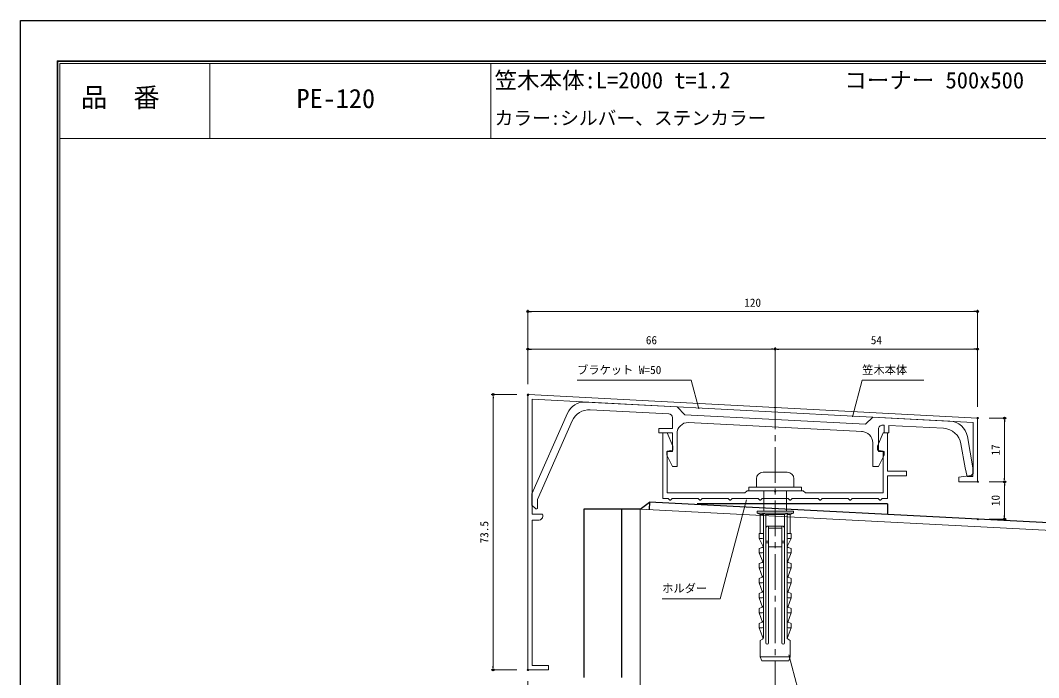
# Model space of a CAD drawing. Units: millimetres, scale not verified. Extents: x -210 to 210, y -148 to 149.
# Drawn here: x -210 to 61.6, y -26.9 to 148.5 of the extents above; entities that cross this region are included whole.
import ezdxf
from ezdxf.enums import TextEntityAlignment as Align

# ---------------------------------------------------------------- set-up
doc = ezdxf.new("R2010")
doc.units = ezdxf.units.MM
doc.header["$LTSCALE"] = 0.5
doc.header["$PDMODE"] = 32
doc.header["$PDSIZE"] = 0.25
doc.linetypes.add('USER1', pattern=[28.575, 19.05, -3.175, 3.175, -3.175])
for name, color, linetype in [('0-0_0', 7, 'Continuous'), ('0-2_1-2図名', 7, 'Continuous'), ('0-4_1-4文字', 7, 'Continuous'), ('0-5_Defpoints', 7, 'Continuous'), ('0-A_5-4図補助2', 7, 'Continuous')]:
    doc.layers.add(name, color=color, linetype=linetype)
for name, color, linetype, lineweight in [('0-1_1-1図枠', 3, 'Continuous', 18), ('0-3_2-1寸法', 7, 'Continuous', 18), ('0-6_4-1アルミ型', 7, 'Continuous', 18), ('0-7_5-1実寸型', 1, 'Continuous', 18), ('0-8_5-2実寸型2', 2, 'Continuous', 18), ('0-9_4-0図', 7, 'Continuous', 18), ('0-B_5-5中心線', 6, 'USER1', 18), ('0-C_4-3アンカー', 2, 'Continuous', 18)]:
    doc.layers.add(name, color=color, linetype=linetype, lineweight=lineweight)
doc.styles.add('ＭＳ ゴシック', font='')
doc.styles.get('ＭＳ ゴシック').set_extended_font_data('MS Gothic')

# ---------------------------------------------------------------- blocks, each defined once
blk = doc.blocks.new('A$C48AC000A')
at = {"layer": '0-C_4-3アンカー'}
for p, q in [((4.1883, 68.4534), (4.1883, 66.2534)), ((12.3883, 70.2534), (5.9883, 70.2534)), ((14.1883, 66.2534), (14.1883, 68.4534)), ((2.1883, 66.2534), (16.1883, 66.2534)), ((6.1883, 65.2534), (6.1883, 59.8534)), ((12.1883, 65.2534), (12.1883, 59.8534)), ((16.1883, 66.2534), (16.1883, 65.2534)), ((4.3386, 59.8534), (14.0529, 59.8534)), ((4.3386, 59.8534), (4.3386, 59.3534)), ((14.0529, 59.3534), (14.0529, 59.8534)), ((4.3386, 59.3534), (14.0529, 59.3534)), ((4.3386, 59.3534), (5.1957, 58.9963)), ((5.1957, 58.9963), (6.0457, 58.9963)), ((5.1957, 53.8534), (5.1957, 58.9963)), ((5.7957, 59.3534), (6.0457, 58.9963)), ((5.7957, 59.3534), (6.6957, 58.9963)), ((6.0457, 26.0874), (6.0457, 58.9963)), ((6.6957, 58.9963), (11.6957, 58.9963)), ((6.6957, 24.7284), (6.6957, 58.9963)), ((12.5957, 59.3534), (11.6957, 58.9963)), ((11.6957, 24.7284), (11.6957, 58.9963)), ((12.5957, 59.3534), (12.3457, 58.9963)), ((12.3457, 26.0874), (12.3457, 58.9963)), ((12.3457, 58.9963), (13.1957, 58.9963)), ((14.0529, 59.3534), (13.1957, 58.9963)), ((13.1957, 53.8534), (13.1957, 58.9963)), ((7.2672, 55.8534), (11.1243, 55.8534)), ((7.4457, 24.7284), (7.4457, 55.8534)), ((7.4457, 55.282), (10.9457, 55.282)), ((10.9457, 24.7284), (10.9457, 55.8534)), ((5.7457, 52.5141), (4.9457, 52.5141)), ((5.9904, 50.4199), (4.9457, 52.5141)), ((6.6957, 51.8534), (7.4457, 51.8534)), ((11.6957, 51.8534), (10.9457, 51.8534)), ((12.4011, 50.4199), (13.4457, 52.5141)), ((12.6457, 52.5141), (13.4457, 52.5141)), ((5.7298, 50.1837), (4.8957, 49.8534)), ((4.8957, 48.7106), (4.8957, 49.8534)), ((6.6957, 51.3534), (7.4457, 51.3534)), ((7.4457, 50.282), (10.9457, 50.282)), ((11.6957, 51.3534), (10.9457, 51.3534)), ((12.6616, 50.1837), (13.4957, 49.8534)), ((13.4957, 48.7106), (13.4957, 49.8534)), ((5.7457, 48.7106), (4.8957, 48.7106)), ((5.8917, 46.2876), (4.8957, 48.7106)), ((5.7298, 46.1837), (4.8957, 45.8534)), ((12.4998, 46.2876), (13.4957, 48.7106)), ((12.6457, 48.7106), (13.4957, 48.7106)), ((12.6616, 46.1837), (13.4957, 45.8534)), ((4.8957, 44.7106), (4.8957, 45.8534)), ((5.7457, 44.7106), (4.8957, 44.7106)), ((5.8494, 42.2514), (4.8957, 44.7106)), ((12.5421, 42.2514), (13.4957, 44.7106)), ((12.6457, 44.7106), (13.4957, 44.7106)), ((13.4957, 44.7106), (13.4957, 45.8534)), ((5.7298, 42.1837), (4.8957, 41.8534)), ((4.8957, 40.7106), (4.8957, 41.8534)), ((12.6616, 42.1837), (13.4957, 41.8534)), ((13.4957, 40.7106), (13.4957, 41.8534)), ((5.7457, 40.7106), (4.8957, 40.7106)), ((5.8494, 38.2514), (4.8957, 40.7106)), ((5.7298, 38.1837), (4.8957, 37.8534)), ((12.5421, 38.2514), (13.4957, 40.7106)), ((12.6457, 40.7106), (13.4957, 40.7106)), ((12.6616, 38.1837), (13.4957, 37.8534)), ((4.8957, 36.7106), (4.8957, 37.8534)), ((5.7457, 36.7106), (4.8957, 36.7106)), ((5.8494, 34.2514), (4.8957, 36.7106)), ((12.5421, 34.2514), (13.4957, 36.7106)), ((12.6457, 36.7106), (13.4957, 36.7106)), ((13.4957, 36.7106), (13.4957, 37.8534)), ((5.7298, 34.1837), (4.8957, 33.8534)), ((4.8957, 32.7106), (4.8957, 33.8534)), ((5.7457, 32.7106), (4.8957, 32.7106)), ((5.8494, 30.2514), (4.8957, 32.7106)), ((12.5421, 30.2514), (13.4957, 32.7106)), ((12.6457, 32.7106), (13.4957, 32.7106)), ((12.6616, 34.1837), (13.4957, 33.8534)), ((13.4957, 32.7106), (13.4957, 33.8534)), ((5.7298, 30.1837), (4.8957, 29.8534)), ((12.6616, 30.1837), (13.4957, 29.8534)), ((4.8957, 28.7106), (4.8957, 29.8534)), ((5.7457, 28.7106), (4.8957, 28.7106)), ((5.9967, 25.8715), (4.8957, 28.7106)), ((12.3948, 25.8715), (13.4957, 28.7106)), ((12.6457, 28.7106), (13.4957, 28.7106)), ((13.4957, 28.7106), (13.4957, 29.8534)), ((5.1957, 25.3534), (5.7693, 25.6402)), ((5.1957, 20.9963), (5.1957, 25.3534)), ((13.1957, 25.3534), (12.6221, 25.6402)), ((13.1957, 20.9963), (13.1957, 25.3534)), ((5.1957, 20.9963), (13.1957, 20.9963)), ((5.1957, 20.9963), (5.5883, 19.8534)), ((5.5883, 19.8534), (12.8032, 19.8534)), ((12.8032, 19.8534), (13.1957, 20.9963))]:
    blk.add_line(p, q, dxfattribs=at)
for points in [[(2.1883, 66.2534), (2.1883, 65.2534), (16.1883, 65.2534)], [(4.9457, 52.5141), (4.9457, 53.8534), (6.0457, 53.8534)], [(13.4457, 52.5141), (13.4457, 53.8534), (12.3457, 53.8534)]]:
    blk.add_lwpolyline(points, dxfattribs=at)
for centre, radius, start, end in [((5.9883, 68.4534), 1.8, 90, 180), ((12.3883, 68.4534), 1.8, 0, 90), ((7.2672, 55.282), 0.5714, 90, 180), ((11.1243, 55.282), 0.5714, 0, 90), ((5.7457, 52.8141), 0.3, 270, 0), ((12.6457, 52.8141), 0.3, 180, 270), ((5.5457, 50.6486), 0.5, 291.60553, 0), ((5.7457, 49.0106), 0.3, 270, 0), ((12.8457, 50.6486), 0.5, 180, 248.39447), ((12.6457, 49.0106), 0.3, 180, 270), ((5.5457, 46.6486), 0.5, 291.60553, 0), ((12.8457, 46.6486), 0.5, 180, 248.39447), ((5.7457, 45.0106), 0.3, 270, 0), ((12.6457, 45.0106), 0.3, 180, 270), ((5.5457, 42.6486), 0.5, 291.60553, 0), ((5.7457, 41.0106), 0.3, 270, 0), ((12.8457, 42.6486), 0.5, 180, 248.39447), ((12.6457, 41.0106), 0.3, 180, 270), ((5.5457, 38.6486), 0.5, 291.60553, 0), ((12.8457, 38.6486), 0.5, 180, 248.39447), ((5.7457, 37.0106), 0.3, 270, 0), ((12.6457, 37.0106), 0.3, 180, 270), ((5.5457, 34.6486), 0.5, 291.60553, 0), ((5.7457, 33.0106), 0.3, 270, 0), ((12.8457, 34.6486), 0.5, 180, 248.39447), ((12.6457, 33.0106), 0.3, 180, 270), ((5.5457, 30.6486), 0.5, 291.60553, 0), ((12.8457, 30.6486), 0.5, 180, 248.39447), ((5.7457, 29.0106), 0.3, 270, 0), ((12.6457, 29.0106), 0.3, 180, 270), ((5.5457, 26.0874), 0.5, 296.56505, 0), ((7.0707, 24.7284), 0.375, 180, 0), ((11.3207, 24.7284), 0.375, 180, 0), ((12.8457, 26.0874), 0.5, 180, 243.43495)]:
    blk.add_arc(centre, radius, start, end, dxfattribs=at)
blk = doc.blocks.new('_Dot')
at = {"layer": '0-0_0'}
for p, q in [((-0.5, 0), (-1, 0)), ((0.25, 0), (-0.25, 0))]:
    blk.add_line(p, q, dxfattribs=at)
blk.add_circle((0, 0), 0.25, dxfattribs=at)
blk = doc.blocks.new('D3')
at = {"layer": '0-3_2-1寸法'}
for p, q in [((132.4225, 197.1344), (125.6177, 197.1344)), ((126.1177, 196.1344), (126.1177, 124.6344)), ((132.4225, 123.6344), (125.6177, 123.6344))]:
    blk.add_line(p, q, dxfattribs=at)
at = {"layer": '0-5_Defpoints'}
for p in [(135.4225, 197.1344), (126.1177, 123.6344), (135.4225, 123.6344)]:
    blk.add_point(p, dxfattribs=at)
at = {"layer": '0-3_2-1寸法'}
for p, rotation in [((126.1177, 197.1344), 90), ((126.1177, 123.6344), 270)]:
    blk.add_blockref('_Dot', p, dxfattribs=dict(at, rotation=rotation))
at = {"layer": '0-3_2-1寸法', "style": 'ＭＳ ゴシック'}
blk.add_text('73.5', height=2.199, rotation=90, dxfattribs=at).set_placement((125.4927, 157.3844), align=Align.BOTTOM_LEFT)
blk = doc.blocks.new('D4')
at = {"layer": '0-3_2-1寸法'}
for p, q in [((201.3463, 196.6668), (201.3463, 209.7684)), ((254.3463, 209.2684), (202.3463, 209.2684)), ((255.3463, 193.8455), (255.3463, 209.7684))]:
    blk.add_line(p, q, dxfattribs=at)
at = {"layer": '0-5_Defpoints'}
for p in [(201.3463, 209.2684), (201.3463, 193.6668), (255.3463, 190.8455)]:
    blk.add_point(p, dxfattribs=at)
at = {"layer": '0-3_2-1寸法', "rotation": 180}
blk.add_blockref('_Dot', (201.3463, 209.2684), dxfattribs=at)
at = {"layer": '0-3_2-1寸法'}
blk.add_blockref('_Dot', (255.3463, 209.2684), dxfattribs=at)
at = {"layer": '0-3_2-1寸法', "style": 'ＭＳ ゴシック'}
blk.add_text('54', height=2.199, dxfattribs=at).set_placement((226.8463, 209.8934), align=Align.BOTTOM_LEFT)
blk = doc.blocks.new('D5')
at = {"layer": '0-3_2-1寸法'}
for p, q in [((135.3463, 199.9237), (135.3463, 209.7684)), ((200.3463, 209.2684), (136.3463, 209.2684)), ((201.3463, 196.6668), (201.3463, 209.7684))]:
    blk.add_line(p, q, dxfattribs=at)
at = {"layer": '0-5_Defpoints'}
for p in [(135.3463, 209.2684), (135.3463, 196.9237), (201.3463, 193.6668)]:
    blk.add_point(p, dxfattribs=at)
at = {"layer": '0-3_2-1寸法', "rotation": 180}
blk.add_blockref('_Dot', (135.3463, 209.2684), dxfattribs=at)
at = {"layer": '0-3_2-1寸法'}
blk.add_blockref('_Dot', (201.3463, 209.2684), dxfattribs=at)
at = {"layer": '0-3_2-1寸法', "style": 'ＭＳ ゴシック'}
blk.add_text('66', height=2.199, dxfattribs=at).set_placement((166.8463, 209.8934), align=Align.BOTTOM_LEFT)
blk = doc.blocks.new('D1')
at = {"layer": '0-3_2-1寸法'}
for p, q in [((135.3463, 199.9237), (135.3463, 219.7684)), ((136.3463, 219.2684), (254.3463, 219.2684)), ((255.3463, 193.8455), (255.3463, 219.7684))]:
    blk.add_line(p, q, dxfattribs=at)
at = {"layer": '0-5_Defpoints'}
for p in [(255.3463, 219.2684), (135.3463, 196.9237), (255.3463, 190.8455)]:
    blk.add_point(p, dxfattribs=at)
at = {"layer": '0-3_2-1寸法', "rotation": 180}
blk.add_blockref('_Dot', (135.3463, 219.2684), dxfattribs=at)
at = {"layer": '0-3_2-1寸法'}
blk.add_blockref('_Dot', (255.3463, 219.2684), dxfattribs=at)
at = {"layer": '0-3_2-1寸法', "style": 'ＭＳ ゴシック'}
blk.add_text('120', height=2.199, dxfattribs=at).set_placement((193.0963, 219.8934), align=Align.BOTTOM_LEFT)
blk = doc.blocks.new('D2')
at = {"layer": '0-3_2-1寸法'}
for p, q in [((258.4225, 173.8455), (263.0204, 173.8455)), ((262.5204, 164.8455), (262.5204, 172.8455)), ((258.4225, 163.8455), (263.0204, 163.8455))]:
    blk.add_line(p, q, dxfattribs=at)
at = {"layer": '0-5_Defpoints'}
for p in [(255.4225, 173.8455), (262.5204, 173.8455), (255.4225, 163.8455)]:
    blk.add_point(p, dxfattribs=at)
at = {"layer": '0-3_2-1寸法'}
for p, rotation in [((262.5204, 173.8455), 90), ((262.5204, 163.8455), 270)]:
    blk.add_blockref('_Dot', p, dxfattribs=dict(at, rotation=rotation))
at = {"layer": '0-3_2-1寸法', "style": 'ＭＳ ゴシック'}
blk.add_text('10', height=2.199, rotation=90, dxfattribs=at).set_placement((261.8954, 167.3455), align=Align.BOTTOM_LEFT)
blk = doc.blocks.new('D6')
at = {"layer": '0-3_2-1寸法'}
for p, q in [((258.4225, 190.8455), (263.0204, 190.8455)), ((262.5204, 174.8455), (262.5204, 189.8455)), ((258.4225, 173.8455), (263.0204, 173.8455))]:
    blk.add_line(p, q, dxfattribs=at)
at = {"layer": '0-5_Defpoints'}
for p in [(255.4225, 190.8455), (262.5204, 190.8455), (255.4225, 173.8455)]:
    blk.add_point(p, dxfattribs=at)
at = {"layer": '0-3_2-1寸法'}
for p, rotation in [((262.5204, 190.8455), 90), ((262.5204, 173.8455), 270)]:
    blk.add_blockref('_Dot', p, dxfattribs=dict(at, rotation=rotation))
at = {"layer": '0-3_2-1寸法', "style": 'ＭＳ ゴシック'}
blk.add_text('17', height=2.199, rotation=90, dxfattribs=at).set_placement((261.8954, 180.8455), align=Align.BOTTOM_LEFT)
blk = doc.blocks.new('D19')
at = {"layer": '0-3_2-1寸法'}
for p, q in [((135.3463, 120.6344), (135.3463, 85.285)), ((150.3463, 91.2267), (150.3463, 85.285)), ((136.3463, 86.285), (149.3463, 86.285))]:
    blk.add_line(p, q, dxfattribs=at)
at = {"layer": '0-5_Defpoints'}
for p in [(135.3463, 123.6344), (150.3463, 94.2267), (150.3463, 86.285)]:
    blk.add_point(p, dxfattribs=at)
at = {"layer": '0-3_2-1寸法', "rotation": 180}
blk.add_blockref('_Dot', (135.3463, 86.285), dxfattribs=at)
at = {"layer": '0-3_2-1寸法'}
blk.add_blockref('_Dot', (150.3463, 86.285), dxfattribs=at)
at = {"layer": '0-3_2-1寸法', "style": 'ＭＳ ゴシック'}
blk.add_text('15', height=2.199, dxfattribs=at).set_placement((141.3463, 86.91), align=Align.BOTTOM_LEFT)

msp = doc.modelspace()

# ---------------------------------------------------------------- linework, layer by layer
at = {"layer": '0-1_1-1図枠'}
for p, q in [((-200.0025, 137.502), (-200.0025, -137.498)), ((-200.0025, 137.502), (199.9975, 137.502)), ((-199.5025, 137.002), (-199.5025, -136.998)), ((-199.5025, 137.002), (199.4975, 137.002)), ((-159.5025, 137.002), (-159.5025, 117.002)), ((-84.5025, 137.002), (-84.5025, 117.002)), ((-199.5025, 117.002), (199.4975, 117.002))]:
    msp.add_line(p, q, dxfattribs=at)
at = {"layer": '0-3_2-1寸法', "color": 3}
for p, q in [((14.5575, 52.428), (11.935, 42.6404)), ((14.5575, 52.428), (31.0159, 52.428)), ((-5.0363, -20.8329), (-1.2243, -35.0595))]:
    msp.add_line(p, q, dxfattribs=at)
for points in [[(-61.5015, 52.428), (-31.0431, 52.428), (-28.9953, 44.7855)], [(-38.798, -5.8667), (-23.3396, -5.8667), (-16.2744, 20.5009)]]:
    msp.add_lwpolyline(points, dxfattribs=at)
at = {"layer": '0-5_Defpoints'}
for p, q in [((-200.2025, 137.702), (-200.2025, -137.698)), ((-200.2025, 137.702), (200.1975, 137.702)), ((-200.2025, 137.702), (-200.2025, -137.698)), ((-200.2025, 137.702), (200.1975, 137.702)), ((-74.575, 48.4217), (-74.575, 48.6324)), ((-74.3645, 48.6214), (-74.575, 48.6324))]:
    msp.add_line(p, q, dxfattribs=at)
msp.add_lwpolyline([(-210.0025, -148.498), (-210.0025, 148.502), (209.9975, 148.502), (209.9975, -148.498)], close=True, dxfattribs=at)
at = {"layer": '0-6_4-1アルミ型'}
msp.add_line((-70.6512, 16.1324), (-70.6512, 16.5324), dxfattribs=at)
for points in [[(-74.6512, 48.4217), (-74.6512, -24.8676), (-69.1512, -24.8676), (-69.1512, -23.6676), (-73.4512, -23.6676), (-73.4512, 15.1324), (-71.6512, 15.1324)], [(44.1488, 27.5435), (43.6488, 27.0435), (40.3488, 26.5435), (40.3488, 25.3435), (45.3488, 25.3435), (45.3488, 42.3435), (-74.4408, 48.6214)], [(-70.8512, 16.7324), (-73.4512, 16.7324), (-73.4512, 47.3679), (44.1488, 41.2047), (44.1488, 27.5435)]]:
    msp.add_lwpolyline(points, dxfattribs=at)
for centre, radius, start, end in [((-74.4512, 48.4217), 0.2, 87, 180), ((-70.8512, 16.5324), 0.2, 0, 90), ((-71.6512, 16.1324), 1, 270, 0)]:
    msp.add_arc(centre, radius, start, end, dxfattribs=at)
at = {"layer": '0-7_5-1実寸型'}
for p, q in [((-59.2407, 46.6171), (-34.8303, 45.3378)), ((-64.0799, 43.6353), (-73.5303, 22.1279)), ((-57.9655, 44.5475), (-37.0227, 43.45)), ((-34.8303, 45.3378), (-32.7203, 43.2245)), ((-62.8048, 41.5658), (-72.0303, 20.5699)), ((-36.075, 42.4513), (-36.075, 39.6023)), ((-32.7203, 43.2245), (15.4597, 40.6995)), ((-31.8303, 41.1751), (14.6733, 38.7379)), ((17.3597, 42.6026), (15.4597, 40.6995)), ((17.3597, 42.6026), (37.9493, 41.5236)), ((-39.7303, 39.6023), (-36.075, 39.6023)), ((-39.7303, 39.6023), (-39.7303, 38.4023)), ((-39.7303, 38.4023), (-36.075, 38.4023)), ((-36.075, 38.4023), (-36.075, 33.4023)), ((-34.8303, 38.1751), (-34.8303, 29.4023)), ((18.925, 39.4641), (18.925, 33.4023)), ((19.9773, 40.4627), (20.425, 40.4393)), ((20.425, 40.4393), (20.425, 38.4223)), ((20.425, 38.4223), (21.625, 38.4223)), ((21.625, 40.3764), (36.2509, 39.6098)), ((21.625, 40.3764), (21.625, 38.4223)), ((17.3597, 29.4023), (17.3597, 35.7544)), ((42.0299, 29.0379), (40.9159, 35.47)), ((44.0597, 29.0379), (42.6142, 37.3837)), ((-37.575, 33.4023), (-37.575, 32.4023)), ((-37.575, 33.4023), (-36.075, 33.4023)), ((18.925, 33.4023), (20.425, 33.4023)), ((20.425, 33.4023), (20.425, 32.4023)), ((-37.575, 32.4023), (-36.075, 29.4023)), ((20.425, 32.4023), (18.925, 29.4023)), ((-36.075, 29.4023), (-34.8303, 29.4023)), ((17.3597, 29.4023), (18.925, 29.4023)), ((42.5597, 26.7379), (42.0299, 29.0379)), ((44.0597, 29.0379), (44.0597, 26.7379)), ((42.5597, 26.7379), (44.0597, 26.7379)), ((-73.5303, 22.1279), (-73.5303, 19.1279)), ((-73.5303, 19.1279), (-72.5303, 18.1279)), ((-72.0303, 20.5699), (-72.0303, 18.3279)), ((-72.0303, 20.5699), (-72.0303, 18.3279)), ((-72.5303, 18.1279), (-72.2303, 18.1279))]:
    msp.add_line(p, q, dxfattribs=at)
for centre, radius, start, end in [((-59.5024, 41.6239), 5, 87, 156.27931), ((-58.2272, 39.5544), 5, 87, 156.27931), ((-37.075, 42.4513), 1, 0, 87), ((-31.8303, 38.1751), 3, 90, 180), ((37.6876, 36.5304), 5, 9.82577, 87), ((14.3597, 35.7544), 3, 0, 90), ((19.925, 39.4641), 1, 87, 180), ((35.9893, 34.6167), 5, 9.82577, 87), ((-72.2303, 18.3279), 0.2, 270, 0)]:
    msp.add_arc(centre, radius, start, end, dxfattribs=at)
at = {"layer": '0-8_5-2実寸型2'}
for points in [[(-36.8105, 20.4765), (-37.155, 20.9023), (-38.655, 20.9023), (-38.655, 38.4023), (-37.455, 38.4023), (-35.955, 34.8023), (-35.955, 33.8023), (-37.455, 33.5023), (-37.455, 22.4023), (-16.755, 22.4023), (-16.155, 22.9023), (-8.955, 22.9023), (-8.655, 22.6023), (-8.355, 22.9023), (-1.155, 22.9023), (-0.555, 22.4023), (20.145, 22.4023)], [(20.145, 22.4023), (20.145, 33.5023), (18.645, 33.8023), (18.645, 34.8023), (20.145, 38.4023), (21.345, 38.4023), (21.345, 28.1423), (26.345, 28.1423), (26.345, 26.9423), (21.345, 26.9423), (21.345, 20.9023), (19.845, 20.9023), (19.5005, 20.4765)], [(-28.8105, 20.4765), (-29.155, 20.9023), (-36.155, 20.9023), (-36.4995, 20.4765)], [(-20.8105, 20.4765), (-21.155, 20.9023), (-28.155, 20.9023), (-28.4995, 20.4765)], [(-12.8105, 20.4765), (-13.155, 20.9023), (-20.155, 20.9023), (-20.4995, 20.4765)], [(-4.8105, 20.4765), (-5.155, 20.9023), (-12.155, 20.9023), (-12.4995, 20.4765)], [(3.1895, 20.4765), (2.845, 20.9023), (-4.155, 20.9023), (-4.4995, 20.4765)], [(11.1895, 20.4765), (10.845, 20.9023), (3.845, 20.9023), (3.5005, 20.4765)], [(19.1895, 20.4765), (18.845, 20.9023), (11.845, 20.9023), (11.5005, 20.4765)]]:
    msp.add_lwpolyline(points, dxfattribs=at)
for centre in [(-36.655, 20.6023), (-28.655, 20.6023), (-20.655, 20.6023), (-12.655, 20.6023), (-4.655, 20.6023), (3.345, 20.6023), (11.345, 20.6023), (19.345, 20.6023)]:
    msp.add_arc(centre, 0.2, 218.97666, 321.02334, dxfattribs=at)
at = {"layer": '0-9_4-0図'}
msp.add_lwpolyline([(113.401, -54.2753), (113.401, -6.817), (95.8879, 10.6961), (-44.6512, 18.0614), (-44.6512, -54.1815)], dxfattribs=at)
at = {"layer": '0-A_5-4図補助2'}
for p, q in [((95.9926, 12.6934), (-42.2058, 19.936)), ((21.3488, 19.4481), (-29.424, 19.4192)), ((21.3488, 19.4481), (21.3481, 16.6053)), ((-49.6512, 18.0614), (-49.6512, -26.9386))]:
    msp.add_line(p, q, dxfattribs=at)
for points in [[(-44.6512, 18.0614), (-42.2058, 19.936), (-42.3104, 17.9388)], [(-44.6512, 18.0614), (-59.6512, 18.0614), (-59.6512, -26.9386)]]:
    msp.add_lwpolyline(points, dxfattribs=at)
at = {"layer": '0-B_5-5中心線'}
msp.add_line((-8.6512, 48.9023), (-8.6512, -32.004), dxfattribs=at)

# ---------------------------------------------------------------- block references
at = {"layer": '0-3_2-1寸法'}
for name in ['D1', 'D5', 'D4', 'D3', 'D6', 'D2', 'D19']:
    msp.add_blockref(name, (-209.9975, -148.502), dxfattribs=at)
at = {"layer": '0-8_5-2実寸型2'}
msp.add_blockref('A$C48AC000A', (-17.8395, -42.3511), dxfattribs=at)

# ---------------------------------------------------------------- texts
at = {"layer": '0-2_1-2図名', "style": 'ＭＳ ゴシック'}
for s, p in [('品\u3000番', (-193.8334, 123.8218)), ('PE-120', (-136.3334, 123.5375))]:
    msp.add_text(s, height=5.132, dxfattribs=at).set_placement(p, align=Align.BOTTOM_LEFT)
at = {"layer": '0-3_2-1寸法', "style": 'ＭＳ ゴシック'}
for s, p in [('ブラケット W=50', (-61.5015, 53.428)), ('笠木本体', (14.5575, 53.428)), ('ホルダー', (-38.798, -4.8667))]:
    msp.add_text(s, height=2.199, dxfattribs=at).set_placement(p, align=Align.BOTTOM_LEFT)
at = {"layer": '0-4_1-4文字', "style": 'ＭＳ ゴシック'}
for s, height, p in [('笠木本体:L=2000 t=1.2', 4.399, (-83.5025, 129.002)), ('コーナー 500x500', 4.399, (9.8021, 129.002)), ('カラー:シルバー、ステンカラー', 3.666, (-83.5025, 119.502))]:
    msp.add_text(s, height=height, dxfattribs=at).set_placement(p, align=Align.BOTTOM_LEFT)

doc.saveas('drawing.dxf')
